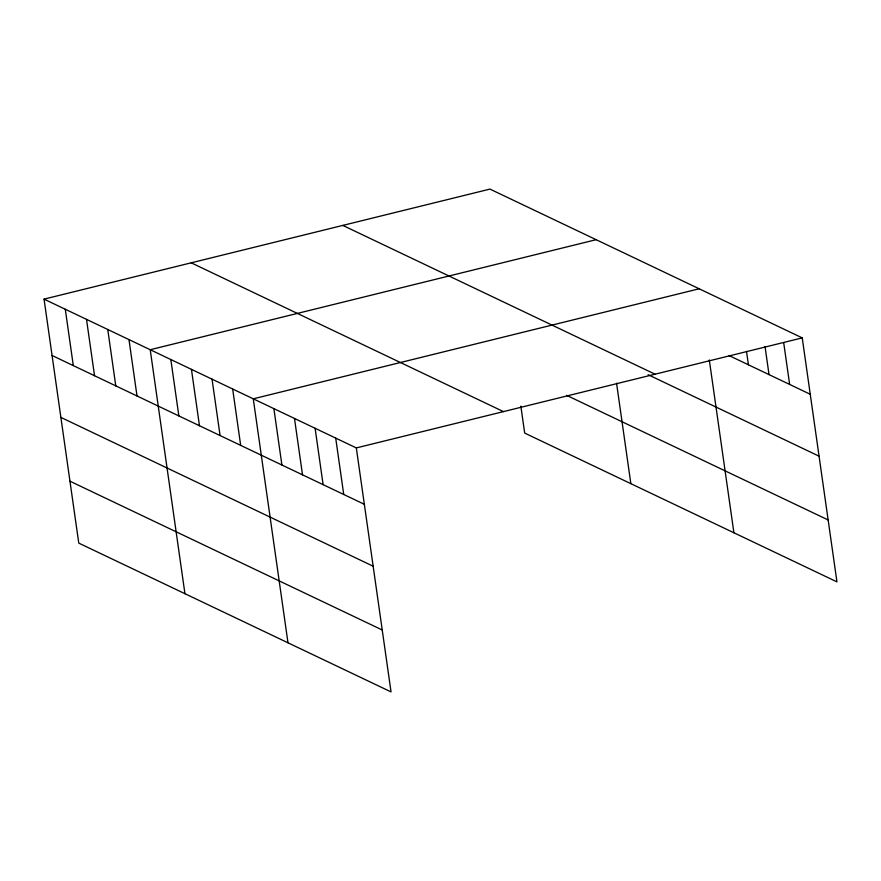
<?xml version="1.0" encoding="UTF-8"?>
<svg xmlns="http://www.w3.org/2000/svg" width="881" height="881" viewBox="0 0 881 881"><rect width="100%" height="100%" fill="white"/><g stroke="black" fill="none" stroke-linecap="round" stroke-linejoin="round"><path stroke-width="1.32" d="M44.05 299.133L356.32 447.922L391.043 691.904L78.772 543.114L44.05 299.133L489.957 189.096L802.228 337.886L836.95 581.867L524.68 433.078L520.847 406.152M596.129 239.687L150.222 349.724L184.944 593.706M699.173 288.781L253.265 398.829L287.988 642.8M356.32 447.922L802.228 337.886M729.028 355.55L810.245 394.259M342.808 225.404L655.079 374.205M648.119 374.711L819.055 456.171M566.593 395.327L828.14 519.955M191.199 262.824L503.469 411.614M52.067 355.495L364.338 504.295M60.888 417.407L373.148 566.208M69.962 481.202L382.233 629.992M783.716 342.83L789.64 384.435M765.016 346.431L769.025 374.612M746.504 351.376L748.421 364.789M709.304 359.955L733.906 532.763M616.557 383.213L630.851 483.658M335.705 438.11L343.733 494.472M315.101 428.287L323.118 484.649M294.485 418.464L302.513 474.826M273.881 408.641L281.898 465.014M232.661 389.006L240.678 445.368M212.046 379.182L220.074 435.544M191.441 369.359L199.458 425.732M170.826 359.547L178.854 415.909M128.989 339.603L137.007 395.965M107.757 329.483L115.774 385.856M86.514 319.374L94.542 375.735M65.282 309.253L73.31 365.615"/></g></svg>
